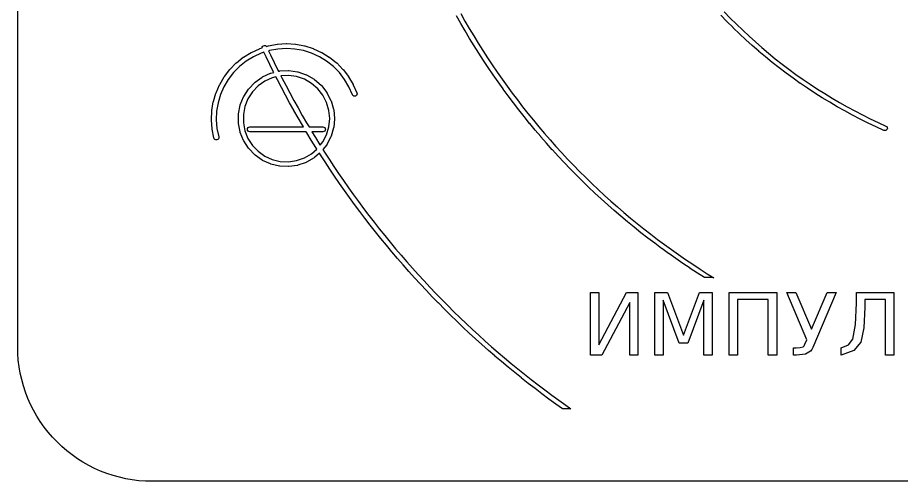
# Model space of a CAD drawing. Header units: millimetres. Extents: x -40 to 40, y -32.5 to 32.5.
# Drawn here: x -40 to -7.12, y -32.5 to -15.24 of the extents above; entities that cross this region are included whole.
import ezdxf

# ---------------------------------------------------------------- set-up
doc = ezdxf.new("R2010")
doc.units = ezdxf.units.MM
for name, color, linetype in [('CUT_OUTER', 1, 'Continuous'), ('ENGRAVE_FILL', 5, 'Continuous'), ('ENGRAVE_LINES', 4, 'Continuous')]:
    doc.layers.add(name, color=color, linetype=linetype)

msp = doc.modelspace()

# ---------------------------------------------------------------- linework, layer by layer
at = {"layer": 'CUT_OUTER'}
msp.add_lwpolyline([(35, -32.5), (-35, -32.5), (-35.245, -32.494), (-35.49, -32.476), (-35.734, -32.446), (-35.975, -32.404), (-36.215, -32.35), (-36.451, -32.285), (-36.684, -32.208), (-36.913, -32.119), (-37.138, -32.02), (-37.357, -31.91), (-37.571, -31.789), (-37.778, -31.657), (-37.978, -31.516), (-38.172, -31.365), (-38.358, -31.205), (-38.535, -31.035), (-38.705, -30.858), (-38.865, -30.672), (-39.016, -30.479), (-39.157, -30.278), (-39.289, -30.07), (-39.41, -29.857), (-39.52, -29.638), (-39.619, -29.413), (-39.708, -29.184), (-39.785, -28.951), (-39.85, -28.715), (-39.904, -28.475), (-39.946, -28.234), (-39.976, -27.99), (-39.994, -27.745), (-40, -27.5), (-40, 27.5)], dxfattribs=at)
at = {"layer": 'ENGRAVE_FILL'}
for points in [[(-18.38, -27.419), (-17.346, -25.467), (-16.921, -25.467), (-16.921, -27.8), (-17.227, -27.8), (-17.227, -25.849), (-18.261, -27.8), (-18.686, -27.8), (-18.686, -25.467), (-18.38, -25.467)], [(-15.067, -27.352), (-15.384, -27.352), (-15.986, -25.752), (-15.986, -27.8), (-16.292, -27.8), (-16.292, -25.467), (-15.822, -25.467), (-15.227, -27.055), (-14.628, -25.467), (-14.158, -25.467), (-14.158, -27.8), (-14.466, -27.8), (-14.466, -25.752)], [(-11.753, -25.467), (-11.753, -27.8), (-12.069, -27.8), (-12.069, -25.733), (-13.216, -25.733), (-13.216, -27.8), (-13.531, -27.8), (-13.531, -25.467)], [(-11.036, -27.535), (-10.879, -27.524), (-10.778, -27.492), (-10.738, -27.456), (-10.706, -27.4), (-10.636, -27.235), (-11.385, -25.467), (-11.045, -25.467), (-10.466, -26.836), (-9.883, -25.467), (-9.544, -25.467), (-10.416, -27.517), (-10.453, -27.591), (-10.499, -27.655), (-10.689, -27.764), (-11.014, -27.8), (-11.135, -27.8), (-11.135, -27.535)], [(-7.399, -27.8), (-7.714, -27.8), (-7.714, -25.733), (-8.472, -25.733), (-8.472, -26.021), (-8.512, -26.787), (-8.631, -27.317), (-8.889, -27.636), (-9.358, -27.8), (-9.358, -27.535), (-9.079, -27.415), (-8.922, -27.204), (-8.82, -26.668), (-8.786, -25.864), (-8.786, -25.467), (-7.399, -25.467)]]:
    msp.add_lwpolyline(points, close=True, dxfattribs=at)
at = {"layer": 'ENGRAVE_LINES'}
for points in [[(-23.513, -15.087), (-23.355, -15.367), (-23.194, -15.644), (-23.03, -15.92), (-22.862, -16.194), (-22.691, -16.465), (-22.517, -16.735), (-22.34, -17.002), (-22.159, -17.268), (-21.976, -17.531), (-21.789, -17.792), (-21.599, -18.051), (-21.406, -18.307), (-21.21, -18.561), (-21.011, -18.813), (-20.809, -19.062), (-20.604, -19.309), (-20.396, -19.554), (-20.185, -19.796), (-19.972, -20.035), (-19.755, -20.272), (-19.536, -20.507), (-19.314, -20.738), (-19.089, -20.967), (-18.861, -21.194), (-18.631, -21.417), (-18.398, -21.638), (-18.163, -21.856), (-17.925, -22.071), (-17.684, -22.284), (-17.441, -22.493), (-17.195, -22.7), (-16.947, -22.903), (-16.697, -23.104), (-16.444, -23.301), (-16.189, -23.496), (-15.931, -23.688), (-15.671, -23.876), (-15.409, -24.061), (-15.145, -24.244), (-14.879, -24.423), (-14.61, -24.598), (-14.34, -24.771), (-14.1, -24.92), (-14.104, -24.92), (-14.158, -24.917), (-14.446, -24.917), (-14.708, -24.75), (-14.708, -24.749), (-14.978, -24.573), (-14.979, -24.572), (-15.246, -24.393), (-15.247, -24.392), (-15.512, -24.209), (-15.513, -24.209), (-15.776, -24.023), (-15.777, -24.022), (-16.037, -23.833), (-16.038, -23.832), (-16.296, -23.64), (-16.297, -23.639), (-16.553, -23.444), (-16.554, -23.444), (-16.808, -23.245), (-16.809, -23.245), (-17.06, -23.043), (-17.061, -23.043), (-17.31, -22.838), (-17.311, -22.838), (-17.557, -22.63), (-17.558, -22.63), (-17.802, -22.42), (-17.803, -22.419), (-18.044, -22.206), (-18.045, -22.205), (-18.284, -21.989), (-18.285, -21.988), (-18.521, -21.77), (-18.522, -21.769), (-18.755, -21.547), (-18.756, -21.547), (-18.987, -21.322), (-18.988, -21.322), (-19.216, -21.095), (-19.217, -21.094), (-19.443, -20.864), (-19.443, -20.863), (-19.666, -20.631), (-19.667, -20.63), (-19.887, -20.395), (-19.888, -20.394), (-20.105, -20.156), (-20.106, -20.156), (-20.32, -19.915), (-20.321, -19.915), (-20.532, -19.672), (-20.533, -19.671), (-20.742, -19.426), (-20.742, -19.425), (-20.948, -19.177), (-20.949, -19.176), (-21.151, -18.926), (-21.152, -18.925), (-21.352, -18.672), (-21.352, -18.672), (-21.549, -18.417), (-21.55, -18.416), (-21.743, -18.158), (-21.744, -18.158), (-21.934, -17.898), (-21.935, -17.897), (-22.123, -17.635), (-22.123, -17.634), (-22.307, -17.37), (-22.308, -17.369), (-22.489, -17.103), (-22.49, -17.102), (-22.668, -16.834), (-22.668, -16.833), (-22.843, -16.563), (-22.844, -16.562), (-23.015, -16.289), (-23.016, -16.288), (-23.184, -16.014), (-23.184, -16.013), (-23.349, -15.736), (-23.35, -15.735), (-23.511, -15.457), (-23.512, -15.456), (-23.67, -15.175)], [(-13.706, -15.028), (-13.482, -15.26), (-13.254, -15.488), (-13.022, -15.711), (-12.787, -15.931), (-12.548, -16.147), (-12.305, -16.359), (-12.059, -16.566), (-11.809, -16.77), (-11.555, -16.969), (-11.299, -17.163), (-11.039, -17.354), (-10.775, -17.54), (-10.509, -17.721), (-10.24, -17.898), (-9.967, -18.07), (-9.692, -18.237), (-9.414, -18.4), (-9.133, -18.558), (-8.85, -18.711), (-8.564, -18.86), (-8.275, -19.003), (-7.985, -19.142), (-7.691, -19.275), (-7.662, -19.296), (-7.644, -19.326), (-7.638, -19.36), (-7.646, -19.395), (-7.667, -19.423), (-7.696, -19.442), (-7.731, -19.447), (-7.765, -19.439), (-8.06, -19.305), (-8.061, -19.304), (-8.354, -19.165), (-8.355, -19.165), (-8.645, -19.02), (-8.646, -19.02), (-8.934, -18.871), (-8.935, -18.87), (-9.22, -18.716), (-9.221, -18.715), (-9.503, -18.557), (-9.504, -18.556), (-9.784, -18.392), (-9.785, -18.391), (-10.062, -18.223), (-10.063, -18.222), (-10.337, -18.049), (-10.338, -18.049), (-10.608, -17.871), (-10.61, -17.87), (-10.877, -17.688), (-10.879, -17.687), (-11.143, -17.5), (-11.144, -17.499), (-11.406, -17.308), (-11.407, -17.307), (-11.665, -17.112), (-11.666, -17.111), (-11.92, -16.911), (-11.922, -16.91), (-12.173, -16.706), (-12.174, -16.705), (-12.421, -16.496), (-12.423, -16.495), (-12.667, -16.282), (-12.668, -16.281), (-12.908, -16.064), (-12.909, -16.063), (-13.146, -15.842), (-13.147, -15.841), (-13.38, -15.616), (-13.381, -15.615), (-13.61, -15.387), (-13.611, -15.385), (-13.836, -15.153)]]:
    msp.add_lwpolyline(points, dxfattribs=at)
for points in [[(-28.711, -17.759), (-28.699, -17.771), (-28.499, -18.025), (-28.49, -18.04), (-28.342, -18.327), (-28.335, -18.343), (-28.244, -18.653), (-28.241, -18.67), (-28.21, -18.991), (-28.21, -19.009), (-28.241, -19.33), (-28.244, -19.347), (-28.335, -19.657), (-28.342, -19.673), (-28.49, -19.96), (-28.499, -19.975), (-28.641, -20.155), (-28.583, -20.246), (-28.41, -20.514), (-28.234, -20.781), (-28.056, -21.046), (-27.875, -21.309), (-27.692, -21.571), (-27.507, -21.831), (-27.319, -22.089), (-27.129, -22.345), (-26.936, -22.6), (-26.741, -22.853), (-26.543, -23.103), (-26.343, -23.352), (-26.141, -23.599), (-25.936, -23.845), (-25.73, -24.088), (-25.521, -24.329), (-25.309, -24.568), (-25.096, -24.806), (-24.88, -25.041), (-24.662, -25.274), (-24.441, -25.505), (-24.219, -25.734), (-23.995, -25.961), (-23.768, -26.186), (-23.539, -26.409), (-23.308, -26.63), (-23.075, -26.848), (-22.84, -27.064), (-22.603, -27.278), (-22.364, -27.49), (-22.123, -27.699), (-21.88, -27.906), (-21.635, -28.111), (-21.389, -28.314), (-21.14, -28.514), (-20.889, -28.712), (-20.637, -28.907), (-20.383, -29.1), (-20.127, -29.291), (-19.869, -29.479), (-19.609, -29.665), (-19.417, -29.8), (-19.73, -29.8), (-19.974, -29.626), (-19.975, -29.625), (-20.233, -29.436), (-20.234, -29.436), (-20.491, -29.245), (-20.491, -29.244), (-20.746, -29.05), (-20.747, -29.05), (-21, -28.854), (-21.001, -28.853), (-21.252, -28.655), (-21.252, -28.654), (-21.502, -28.454), (-21.502, -28.453), (-21.75, -28.25), (-21.751, -28.25), (-21.996, -28.044), (-21.997, -28.044), (-22.24, -27.836), (-22.241, -27.835), (-22.483, -27.625), (-22.483, -27.625), (-22.723, -27.413), (-22.724, -27.412), (-22.961, -27.197), (-22.962, -27.197), (-23.197, -26.98), (-23.198, -26.98), (-23.432, -26.761), (-23.432, -26.76), (-23.664, -26.539), (-23.664, -26.538), (-23.894, -26.315), (-23.894, -26.314), (-24.122, -26.089), (-24.122, -26.088), (-24.347, -25.861), (-24.348, -25.86), (-24.571, -25.63), (-24.571, -25.63), (-24.792, -25.398), (-24.793, -25.397), (-25.011, -25.164), (-25.012, -25.163), (-25.228, -24.927), (-25.229, -24.926), (-25.443, -24.689), (-25.444, -24.688), (-25.656, -24.448), (-25.656, -24.447), (-25.866, -24.205), (-25.867, -24.205), (-26.074, -23.961), (-26.074, -23.96), (-26.279, -23.714), (-26.28, -23.714), (-26.483, -23.466), (-26.483, -23.465), (-26.684, -23.216), (-26.684, -23.215), (-26.882, -22.964), (-26.883, -22.963), (-27.078, -22.71), (-27.079, -22.709), (-27.272, -22.454), (-27.273, -22.453), (-27.464, -22.196), (-27.464, -22.195), (-27.653, -21.936), (-27.653, -21.936), (-27.839, -21.675), (-27.84, -21.675), (-28.023, -21.412), (-28.024, -21.412), (-28.205, -21.148), (-28.205, -21.147), (-28.384, -20.881), (-28.384, -20.88), (-28.56, -20.613), (-28.561, -20.612), (-28.734, -20.343), (-28.735, -20.343), (-28.768, -20.29), (-28.955, -20.453), (-28.969, -20.463), (-29.249, -20.624), (-29.264, -20.631), (-29.57, -20.737), (-29.586, -20.741), (-29.906, -20.787), (-29.923, -20.788), (-30.246, -20.773), (-30.263, -20.77), (-30.577, -20.694), (-30.593, -20.688), (-30.887, -20.554), (-30.902, -20.546), (-31.165, -20.358), (-31.178, -20.347), (-31.401, -20.113), (-31.412, -20.1), (-31.587, -19.828), (-31.595, -19.812), (-31.715, -19.512), (-31.72, -19.496), (-31.781, -19.179), (-31.782, -19.162), (-31.782, -18.838), (-31.781, -18.821), (-31.72, -18.504), (-31.715, -18.488), (-31.595, -18.188), (-31.587, -18.172), (-31.412, -17.9), (-31.401, -17.887), (-31.178, -17.653), (-31.165, -17.642), (-30.902, -17.454), (-30.887, -17.446), (-30.593, -17.312), (-30.577, -17.306), (-30.473, -17.281), (-30.477, -17.274), (-30.477, -17.274), (-30.619, -16.987), (-30.619, -16.986), (-30.759, -16.698), (-30.759, -16.697), (-30.837, -16.532), (-30.935, -16.564), (-31.225, -16.696), (-31.497, -16.862), (-31.746, -17.061), (-31.97, -17.288), (-32.164, -17.541), (-32.325, -17.815), (-32.452, -18.107), (-32.543, -18.413), (-32.596, -18.727), (-32.609, -19.046), (-32.584, -19.363), (-32.52, -19.681), (-32.52, -19.716), (-32.533, -19.748), (-32.558, -19.773), (-32.59, -19.787), (-32.625, -19.787), (-32.658, -19.774), (-32.683, -19.749), (-32.696, -19.717), (-32.762, -19.394), (-32.763, -19.383), (-32.789, -19.054), (-32.79, -19.043), (-32.775, -18.714), (-32.774, -18.703), (-32.72, -18.378), (-32.717, -18.367), (-32.623, -18.051), (-32.62, -18.041), (-32.488, -17.738), (-32.483, -17.729), (-32.316, -17.445), (-32.31, -17.435), (-32.109, -17.174), (-32.102, -17.166), (-31.871, -16.93), (-31.863, -16.923), (-31.605, -16.718), (-31.596, -16.712), (-31.315, -16.539), (-31.305, -16.534), (-31.005, -16.397), (-30.995, -16.393), (-30.903, -16.365), (-30.899, -16.339), (-30.881, -16.309), (-30.853, -16.288), (-30.819, -16.279), (-30.784, -16.284), (-30.754, -16.302), (-30.745, -16.315), (-30.68, -16.294), (-30.67, -16.292), (-30.345, -16.232), (-30.335, -16.23), (-30.005, -16.21), (-29.995, -16.21), (-29.665, -16.23), (-29.655, -16.232), (-29.33, -16.292), (-29.32, -16.294), (-29.005, -16.393), (-28.995, -16.397), (-28.695, -16.534), (-28.685, -16.539), (-28.404, -16.712), (-28.395, -16.718), (-28.137, -16.923), (-28.129, -16.93), (-27.898, -17.166), (-27.891, -17.174), (-27.69, -17.435), (-27.684, -17.445), (-27.517, -17.729), (-27.512, -17.738), (-27.38, -18.041), (-27.373, -18.075), (-27.379, -18.11), (-27.398, -18.139), (-27.427, -18.159), (-27.461, -18.167), (-27.496, -18.16), (-27.525, -18.141), (-27.545, -18.112), (-27.675, -17.815), (-27.836, -17.541), (-28.03, -17.288), (-28.254, -17.061), (-28.503, -16.862), (-28.775, -16.696), (-29.065, -16.564), (-29.369, -16.468), (-29.682, -16.41), (-30, -16.39), (-30.318, -16.41), (-30.631, -16.468), (-30.664, -16.478), (-30.597, -16.62), (-30.458, -16.907), (-30.316, -17.193), (-30.294, -17.237), (-30.263, -17.23), (-30.246, -17.227), (-29.923, -17.212), (-29.906, -17.213), (-29.586, -17.259), (-29.57, -17.263), (-29.264, -17.369), (-29.249, -17.376), (-28.969, -17.537), (-28.955, -17.547)], [(-28.55, -19.4), (-28.557, -19.434), (-28.576, -19.464), (-28.606, -19.483), (-28.64, -19.49), (-29.051, -19.49), (-28.921, -19.705), (-28.753, -19.976), (-28.743, -19.993), (-28.646, -19.87), (-28.506, -19.598), (-28.419, -19.305), (-28.39, -19), (-28.419, -18.695), (-28.506, -18.402), (-28.646, -18.13), (-28.835, -17.889), (-29.066, -17.689), (-29.331, -17.536), (-29.621, -17.436), (-29.923, -17.392), (-30.208, -17.406), (-30.171, -17.478), (-30.024, -17.761), (-29.875, -18.043), (-29.722, -18.324), (-29.567, -18.603), (-29.41, -18.881), (-29.249, -19.157), (-29.159, -19.31), (-28.64, -19.31), (-28.606, -19.317), (-28.576, -19.336), (-28.557, -19.366)], [(-31.443, -19.366), (-31.424, -19.336), (-31.394, -19.317), (-31.36, -19.31), (-29.368, -19.31), (-29.404, -19.248), (-29.405, -19.248), (-29.566, -18.971), (-29.566, -18.97), (-29.724, -18.692), (-29.724, -18.691), (-29.88, -18.411), (-29.88, -18.41), (-30.033, -18.129), (-30.033, -18.128), (-30.184, -17.845), (-30.184, -17.845), (-30.331, -17.561), (-30.332, -17.56), (-30.39, -17.446), (-30.526, -17.479), (-30.805, -17.606), (-31.054, -17.784), (-31.265, -18.005), (-31.431, -18.262), (-31.544, -18.547), (-31.602, -18.847), (-31.602, -19.153), (-31.544, -19.453), (-31.431, -19.738), (-31.265, -19.995), (-31.054, -20.216), (-30.805, -20.394), (-30.526, -20.521), (-30.229, -20.593), (-29.923, -20.608), (-29.621, -20.564), (-29.331, -20.464), (-29.066, -20.311), (-28.865, -20.136), (-28.906, -20.072), (-28.906, -20.071), (-29.074, -19.799), (-29.075, -19.798), (-29.241, -19.524), (-29.241, -19.524), (-29.261, -19.49), (-31.36, -19.49), (-31.394, -19.483), (-31.424, -19.464), (-31.443, -19.434), (-31.45, -19.4)]]:
    msp.add_lwpolyline(points, close=True, dxfattribs=at)

doc.saveas('drawing.dxf')
